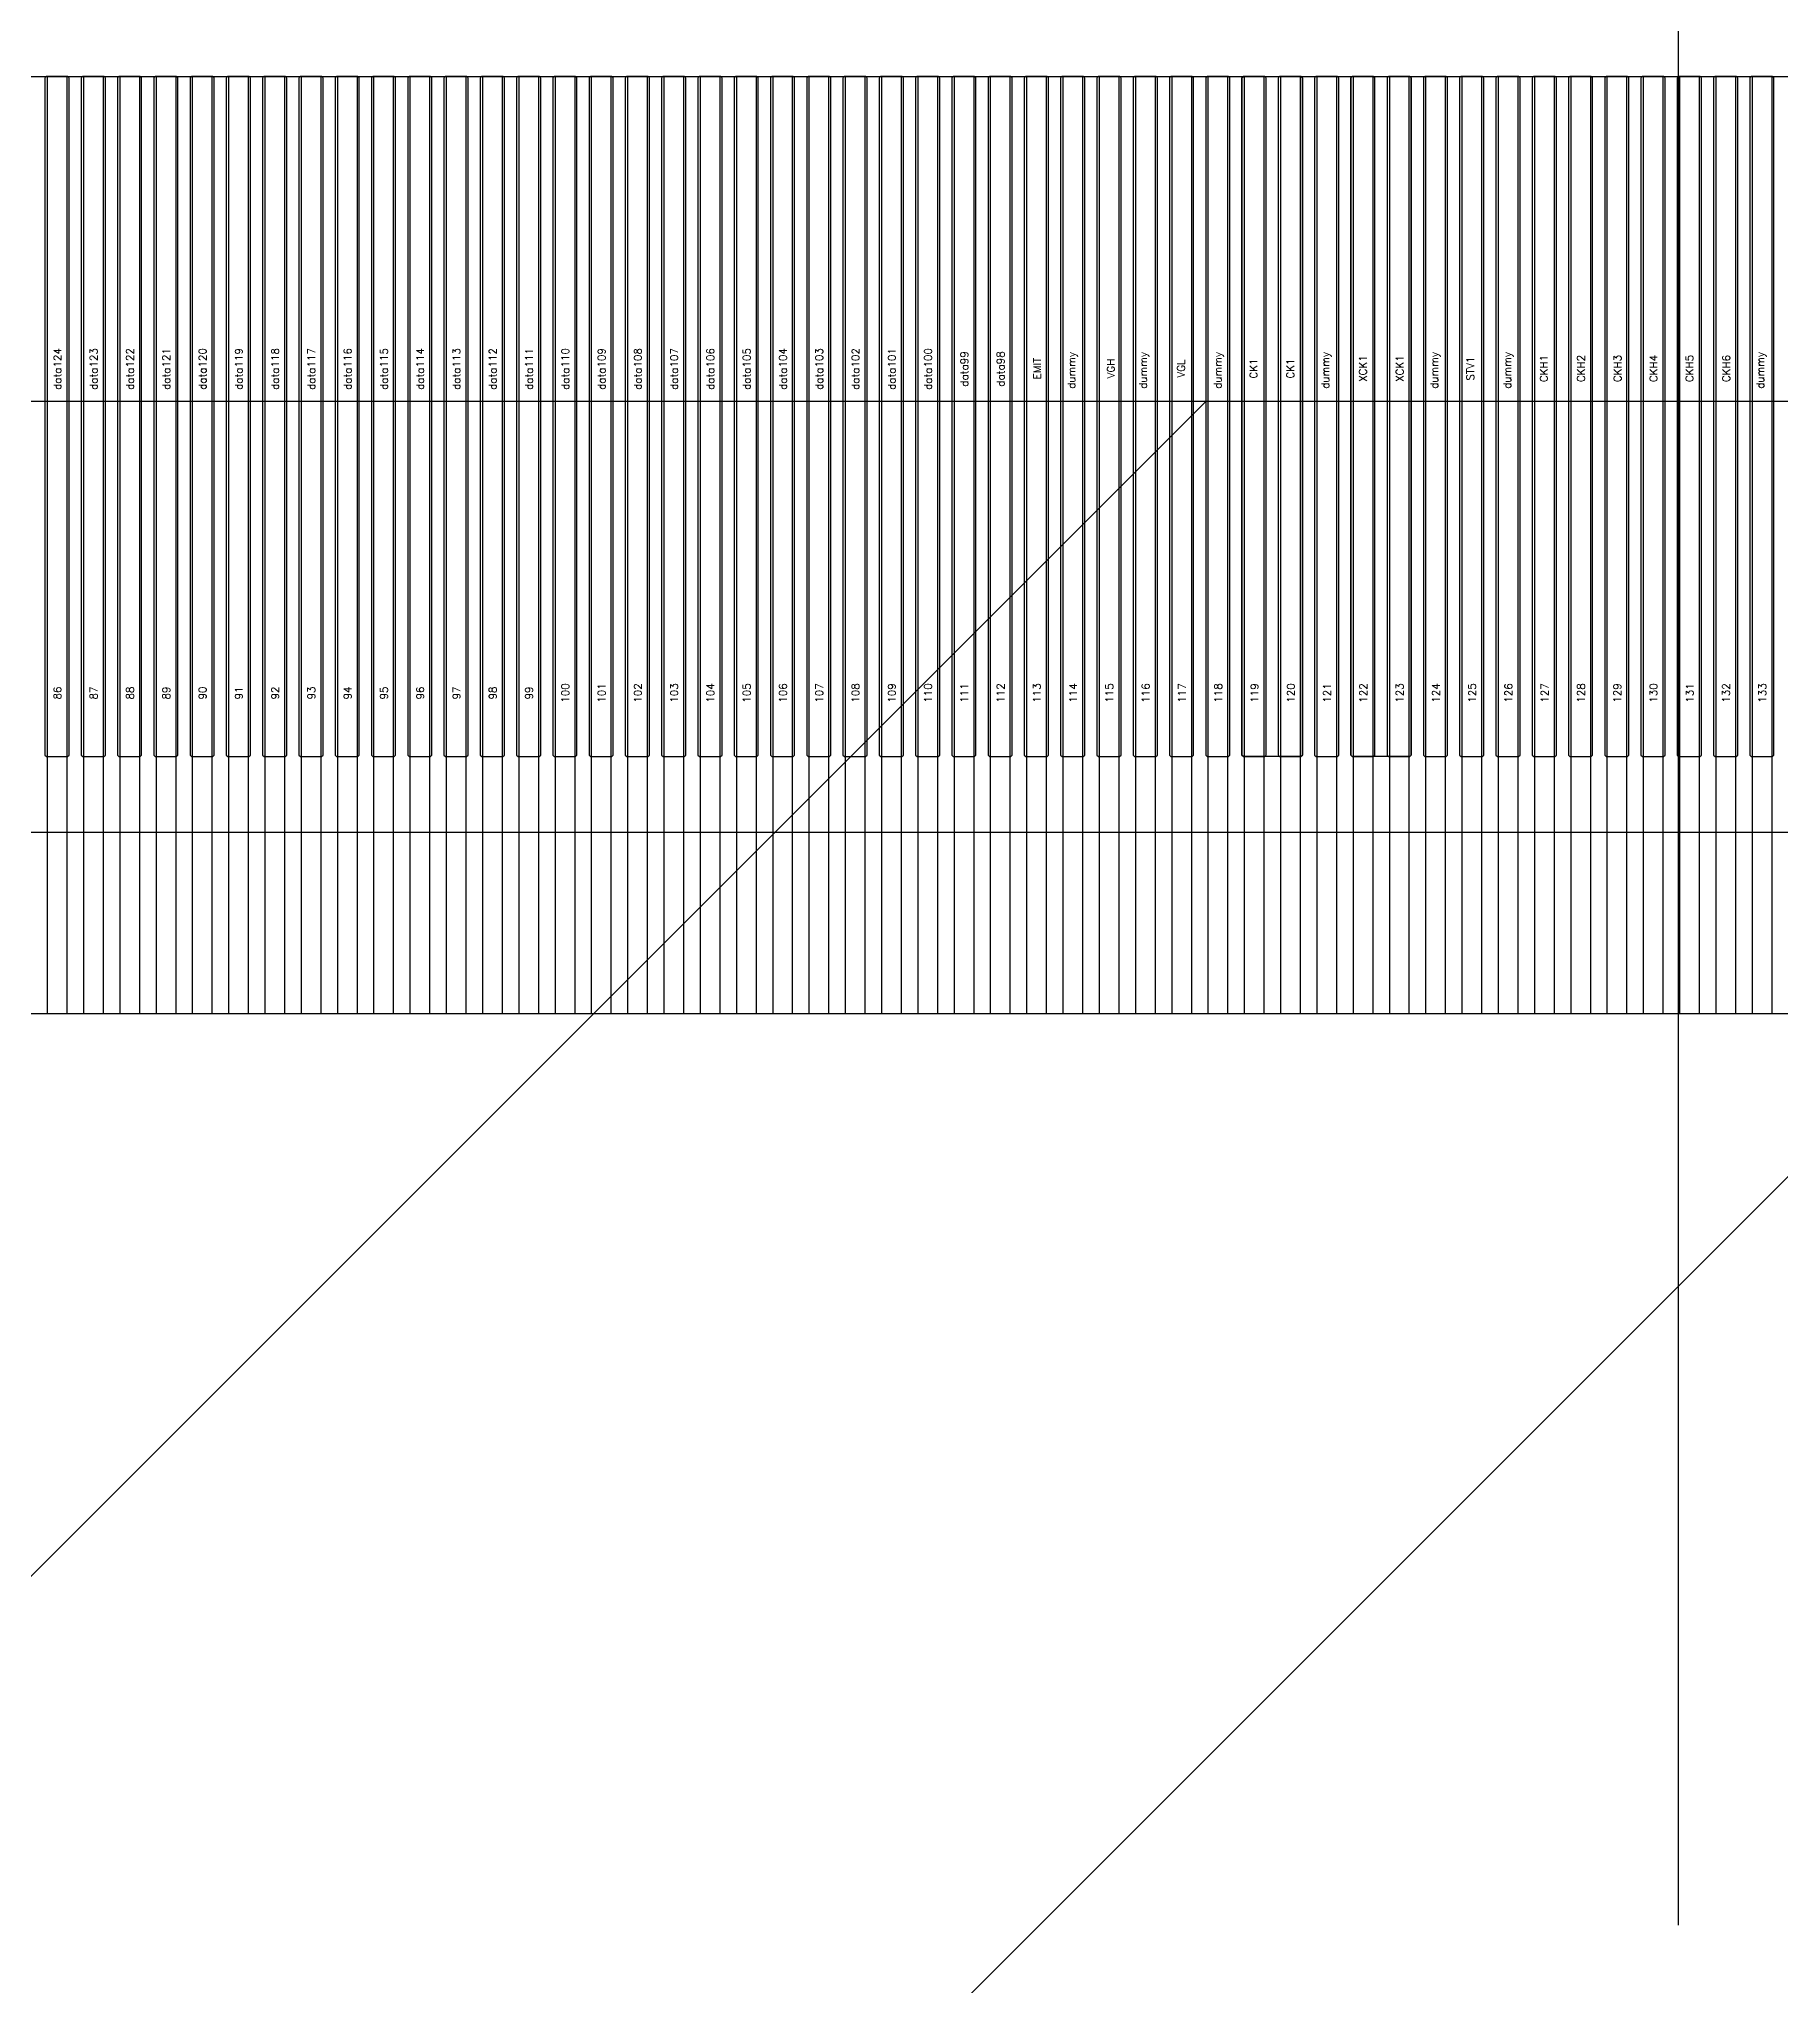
# Model space of a CAD drawing. Header units: millimetres. Extents: x 1387 to 2553, y -68 to 207.
# Drawn here: x 2321.808 to 2322.96, y 51.475 to 52.763 of the extents above; entities that cross this region are included whole.
import ezdxf
from ezdxf.enums import TextEntityAlignment as Align

# ---------------------------------------------------------------- set-up
doc = ezdxf.new("R2010")
doc.units = ezdxf.units.MM
doc.linetypes.add('ACAD_ISO02W100', pattern=[15, 12, -3])
for name, color, linetype in [('COF', 4, 'Continuous'), ('DIM（标注）', 3, 'Continuous'), ('Panel', 7, 'Continuous')]:
    doc.layers.add(name, color=color, linetype=linetype)
doc.styles.add('txt', font='txt.shx')
doc.styles.add('宋体', font='')
doc.styles.get('宋体').set_extended_font_data('SimSun')
doc.dimstyles.new('STANDARD$0', dxfattribs={"dimtxt": 2, "dimasz": 2, "dimexe": 0.4, "dimexo": 0.4, "dimgap": 0.4, "dimtad": 1, "dimzin": 0, "dimdsep": 46, "dimtxsty": '宋体', "dimcen": 0.4, "dimclrd": 256, "dimclre": 256, "dimclrt": 256, "dimadec": 0, "dimazin": 0, "dimtfac": 1, "dimtofl": 0, "dimtmove": 0, "dimatfit": 3, "dimfxl": 1, "dimtolj": 1, "dimtzin": 0, "dimarcsym": 0})

# ---------------------------------------------------------------- blocks, each defined once
blk = doc.blocks.new('COF')
at = {"layer": 'COF'}
for p, q in [((1641.7011, 311.7192, 0.4681), (1648.8301, 311.7192, 0.4681)), ((1641.7011, 311.7192, 0.4681), (1648.8301, 311.7192, 0.4681)), ((1644.1911, 311.7192, 0.4681), (1644.1911, 311.0992, 0.4681)), ((1644.2041, 311.7192, 0.4681), (1644.2041, 311.0992, 0.4681)), ((1644.2151, 311.7192, 0.4681), (1644.2151, 311.0992, 0.4681)), ((1644.2281, 311.7192, 0.4681), (1644.2281, 311.0992, 0.4681)), ((1644.2391, 311.7192, 0.4681), (1644.2391, 311.0992, 0.4681)), ((1644.2521, 311.7192, 0.4681), (1644.2521, 311.0992, 0.4681)), ((1644.2631, 311.7192, 0.4681), (1644.2631, 311.0992, 0.4681)), ((1644.2761, 311.7192, 0.4681), (1644.2761, 311.0992, 0.4681)), ((1644.2871, 311.7192, 0.4681), (1644.2871, 311.0992, 0.4681)), ((1644.3001, 311.7192, 0.4681), (1644.3001, 311.0992, 0.4681)), ((1644.3111, 311.7192, 0.4681), (1644.3111, 311.0992, 0.4681)), ((1644.3241, 311.7192, 0.4681), (1644.3241, 311.0992, 0.4681)), ((1644.3351, 311.7192, 0.4681), (1644.3351, 311.0992, 0.4681)), ((1644.3481, 311.7192, 0.4681), (1644.3481, 311.0992, 0.4681)), ((1644.3591, 311.7192, 0.4681), (1644.3591, 311.0992, 0.4681)), ((1644.3721, 311.7192, 0.4681), (1644.3721, 311.0992, 0.4681)), ((1644.3831, 311.7192, 0.4681), (1644.3831, 311.0992, 0.4681)), ((1644.3961, 311.7192, 0.4681), (1644.3961, 311.0992, 0.4681)), ((1644.4071, 311.7192, 0.4681), (1644.4071, 311.0992, 0.4681)), ((1644.4201, 311.7192, 0.4681), (1644.4201, 311.0992, 0.4681)), ((1644.4311, 311.7192, 0.4681), (1644.4311, 311.0992, 0.4681)), ((1644.4441, 311.7192, 0.4681), (1644.4441, 311.0992, 0.4681)), ((1644.4551, 311.7192, 0.4681), (1644.4551, 311.0992, 0.4681)), ((1644.4681, 311.7192, 0.4681), (1644.4681, 311.0992, 0.4681)), ((1644.4791, 311.7192, 0.4681), (1644.4791, 311.0992, 0.4681)), ((1644.4921, 311.7192, 0.4681), (1644.4921, 311.0992, 0.4681)), ((1644.5031, 311.7192, 0.4681), (1644.5031, 311.0992, 0.4681)), ((1644.5161, 311.7192, 0.4681), (1644.5161, 311.0992, 0.4681)), ((1644.5271, 311.7192, 0.4681), (1644.5271, 311.0992, 0.4681)), ((1644.5401, 311.7192, 0.4681), (1644.5401, 311.0992, 0.4681)), ((1644.5511, 311.7192, 0.4681), (1644.5511, 311.0992, 0.4681)), ((1644.5641, 311.7192, 0.4681), (1644.5641, 311.0992, 0.4681)), ((1644.5751, 311.7192, 0.4681), (1644.5751, 311.0992, 0.4681)), ((1644.5881, 311.7192, 0.4681), (1644.5881, 311.0992, 0.4681)), ((1644.5991, 311.7192, 0.4681), (1644.5991, 311.0992, 0.4681)), ((1644.6121, 311.7192, 0.4681), (1644.6121, 311.0992, 0.4681)), ((1644.6231, 311.7192, 0.4681), (1644.6231, 311.0992, 0.4681)), ((1644.6361, 311.7192, 0.4681), (1644.6361, 311.0992, 0.4681)), ((1644.6471, 311.7192, 0.4681), (1644.6471, 311.0992, 0.4681)), ((1644.6601, 311.7192, 0.4681), (1644.6601, 311.0992, 0.4681)), ((1644.6711, 311.7192, 0.4681), (1644.6711, 311.0992, 0.4681)), ((1644.6841, 311.7192, 0.4681), (1644.6841, 311.0992, 0.4681)), ((1644.6951, 311.7192, 0.4681), (1644.6951, 311.0992, 0.4681)), ((1644.7081, 311.7192, 0.4681), (1644.7081, 311.0992, 0.4681)), ((1644.7191, 311.7192, 0.4681), (1644.7191, 311.0992, 0.4681)), ((1644.7321, 311.7192, 0.4681), (1644.7321, 311.0992, 0.4681)), ((1644.7431, 311.7192, 0.4681), (1644.7431, 311.0992, 0.4681)), ((1644.7561, 311.7192, 0.4681), (1644.7561, 311.0992, 0.4681)), ((1644.7671, 311.7192, 0.4681), (1644.7671, 311.0992, 0.4681)), ((1644.7801, 311.7192, 0.4681), (1644.7801, 311.0992, 0.4681)), ((1644.7911, 311.7192, 0.4681), (1644.7911, 311.0992, 0.4681)), ((1644.8041, 311.7192, 0.4681), (1644.8041, 311.0992, 0.4681)), ((1644.8151, 311.7192, 0.4681), (1644.8151, 311.0992, 0.4681)), ((1644.8281, 311.7192, 0.4681), (1644.8281, 311.0992, 0.4681)), ((1644.8391, 311.7192, 0.4681), (1644.8391, 311.0992, 0.4681)), ((1644.8521, 311.7192, 0.4681), (1644.8521, 311.0992, 0.4681)), ((1644.8631, 311.7192, 0.4681), (1644.8631, 311.0992, 0.4681)), ((1644.8761, 311.7192, 0.4681), (1644.8761, 311.0992, 0.4681)), ((1644.8871, 311.7192, 0.4681), (1644.8871, 311.0992, 0.4681)), ((1644.9001, 311.7192, 0.4681), (1644.9001, 311.0992, 0.4681)), ((1644.9111, 311.7192, 0.4681), (1644.9111, 311.0992, 0.4681)), ((1644.9241, 311.7192, 0.4681), (1644.9241, 311.0992, 0.4681)), ((1644.9351, 311.7192, 0.4681), (1644.9351, 311.0992, 0.4681)), ((1644.9481, 311.7192, 0.4681), (1644.9481, 311.0992, 0.4681)), ((1644.9591, 311.7192, 0.4681), (1644.9591, 311.0992, 0.4681)), ((1644.9721, 311.7192, 0.4681), (1644.9721, 311.0992, 0.4681)), ((1644.9831, 311.7192, 0.4681), (1644.9831, 311.0992, 0.4681)), ((1644.9961, 311.7192, 0.4681), (1644.9961, 311.0992, 0.4681)), ((1645.0071, 311.7192, 0.4681), (1645.0071, 311.0992, 0.4681)), ((1645.0201, 311.7192, 0.4681), (1645.0201, 311.0992, 0.4681)), ((1645.0311, 311.7192, 0.4681), (1645.0311, 311.0992, 0.4681)), ((1645.0441, 311.7192, 0.4681), (1645.0441, 311.0992, 0.4681)), ((1645.0551, 311.7192, 0.4681), (1645.0551, 311.0992, 0.4681)), ((1645.0681, 311.7192, 0.4681), (1645.0681, 311.0992, 0.4681)), ((1645.0791, 311.7192, 0.4681), (1645.0791, 311.0992, 0.4681)), ((1645.0921, 311.7192, 0.4681), (1645.0921, 311.0992, 0.4681)), ((1645.1031, 311.7192, 0.4681), (1645.1031, 311.0992, 0.4681)), ((1645.1161, 311.7192, 0.4681), (1645.1161, 311.0992, 0.4681)), ((1645.1271, 311.7192, 0.4681), (1645.1271, 311.0992, 0.4681)), ((1645.1401, 311.7192, 0.4681), (1645.1401, 311.0992, 0.4681)), ((1645.1511, 311.7192, 0.4681), (1645.1511, 311.0992, 0.4681)), ((1645.1641, 311.7192, 0.4681), (1645.1641, 311.0992, 0.4681)), ((1645.1751, 311.7192, 0.4681), (1645.1751, 311.0992, 0.4681)), ((1645.1881, 311.7192, 0.4681), (1645.1881, 311.0992, 0.4681)), ((1645.1991, 311.7192, 0.4681), (1645.1991, 311.0992, 0.4681)), ((1645.2121, 311.7192, 0.4681), (1645.2121, 311.0992, 0.4681)), ((1645.2231, 311.7192, 0.4681), (1645.2231, 311.0992, 0.4681)), ((1645.2361, 311.7192, 0.4681), (1645.2361, 311.0992, 0.4681)), ((1645.2471, 311.7192, 0.4681), (1645.2471, 311.0992, 0.4681)), ((1645.2601, 311.7192, 0.4681), (1645.2601, 311.0992, 0.4681)), ((1645.2711, 311.7192, 0.4681), (1645.2711, 311.0992, 0.4681)), ((1645.2841, 311.7192, 0.4681), (1645.2841, 311.0992, 0.4681)), ((1645.2951, 311.7192, 0.4681), (1645.2951, 311.0992, 0.4681)), ((1645.3081, 311.7192, 0.4681), (1645.3081, 311.0992, 0.4681)), ((1645.3191, 311.7192, 0.4681), (1645.3191, 311.0992, 0.4681)), ((1645.3321, 311.7192, 0.4681), (1645.3321, 311.0992, 0.4681)), ((1641.9006, 311.0992, 0.4681), (1648.6306, 311.0992, 0.4681)), ((1644.1911, 311.0992, 0.4681), (1644.2041, 311.0992, 0.4681)), ((1644.1916, 311.0992, 0.4681), (1644.2036, 311.0992, 0.4681)), ((1644.2151, 311.0992, 0.4681), (1644.2281, 311.0992, 0.4681)), ((1644.2156, 311.0992, 0.4681), (1644.2276, 311.0992, 0.4681)), ((1644.2391, 311.0992, 0.4681), (1644.2521, 311.0992, 0.4681)), ((1644.2396, 311.0992, 0.4681), (1644.2516, 311.0992, 0.4681)), ((1644.2631, 311.0992, 0.4681), (1644.2761, 311.0992, 0.4681)), ((1644.2636, 311.0992, 0.4681), (1644.2756, 311.0992, 0.4681)), ((1644.2871, 311.0992, 0.4681), (1644.3001, 311.0992, 0.4681)), ((1644.2876, 311.0992, 0.4681), (1644.2996, 311.0992, 0.4681)), ((1644.3111, 311.0992, 0.4681), (1644.3241, 311.0992, 0.4681)), ((1644.3116, 311.0992, 0.4681), (1644.3236, 311.0992, 0.4681)), ((1644.3351, 311.0992, 0.4681), (1644.3481, 311.0992, 0.4681)), ((1644.3356, 311.0992, 0.4681), (1644.3476, 311.0992, 0.4681)), ((1644.3591, 311.0992, 0.4681), (1644.3721, 311.0992, 0.4681)), ((1644.3596, 311.0992, 0.4681), (1644.3716, 311.0992, 0.4681)), ((1644.3831, 311.0992, 0.4681), (1644.3961, 311.0992, 0.4681)), ((1644.3836, 311.0992, 0.4681), (1644.3956, 311.0992, 0.4681)), ((1644.4071, 311.0992, 0.4681), (1644.4201, 311.0992, 0.4681)), ((1644.4076, 311.0992, 0.4681), (1644.4196, 311.0992, 0.4681)), ((1644.4311, 311.0992, 0.4681), (1644.4441, 311.0992, 0.4681)), ((1644.4316, 311.0992, 0.4681), (1644.4436, 311.0992, 0.4681)), ((1644.4551, 311.0992, 0.4681), (1644.4681, 311.0992, 0.4681)), ((1644.4556, 311.0992, 0.4681), (1644.4676, 311.0992, 0.4681)), ((1644.4791, 311.0992, 0.4681), (1644.4921, 311.0992, 0.4681)), ((1644.4796, 311.0992, 0.4681), (1644.4916, 311.0992, 0.4681)), ((1644.5031, 311.0992, 0.4681), (1644.5161, 311.0992, 0.4681)), ((1644.5036, 311.0992, 0.4681), (1644.5156, 311.0992, 0.4681)), ((1644.5271, 311.0992, 0.4681), (1644.5401, 311.0992, 0.4681)), ((1644.5276, 311.0992, 0.4681), (1644.5396, 311.0992, 0.4681)), ((1644.5511, 311.0992, 0.4681), (1644.5641, 311.0992, 0.4681)), ((1644.5516, 311.0992, 0.4681), (1644.5636, 311.0992, 0.4681)), ((1644.5751, 311.0992, 0.4681), (1644.5881, 311.0992, 0.4681)), ((1644.5756, 311.0992, 0.4681), (1644.5876, 311.0992, 0.4681)), ((1644.5991, 311.0992, 0.4681), (1644.6121, 311.0992, 0.4681)), ((1644.5996, 311.0992, 0.4681), (1644.6116, 311.0992, 0.4681)), ((1644.6231, 311.0992, 0.4681), (1644.6361, 311.0992, 0.4681)), ((1644.6236, 311.0992, 0.4681), (1644.6356, 311.0992, 0.4681)), ((1644.6471, 311.0992, 0.4681), (1644.6601, 311.0992, 0.4681)), ((1644.6476, 311.0992, 0.4681), (1644.6596, 311.0992, 0.4681)), ((1644.6711, 311.0992, 0.4681), (1644.6841, 311.0992, 0.4681)), ((1644.6716, 311.0992, 0.4681), (1644.6836, 311.0992, 0.4681)), ((1644.6951, 311.0992, 0.4681), (1644.7081, 311.0992, 0.4681)), ((1644.6956, 311.0992, 0.4681), (1644.7076, 311.0992, 0.4681)), ((1644.7191, 311.0992, 0.4681), (1644.7321, 311.0992, 0.4681)), ((1644.7196, 311.0992, 0.4681), (1644.7316, 311.0992, 0.4681)), ((1644.7431, 311.0992, 0.4681), (1644.7561, 311.0992, 0.4681)), ((1644.7436, 311.0992, 0.4681), (1644.7556, 311.0992, 0.4681)), ((1644.7671, 311.0992, 0.4681), (1644.7801, 311.0992, 0.4681)), ((1644.7676, 311.0992, 0.4681), (1644.7796, 311.0992, 0.4681)), ((1644.7911, 311.0992, 0.4681), (1644.8041, 311.0992, 0.4681)), ((1644.7916, 311.0992, 0.4681), (1644.8036, 311.0992, 0.4681)), ((1644.8151, 311.0992, 0.4681), (1644.8281, 311.0992, 0.4681)), ((1644.8156, 311.0992, 0.4681), (1644.8276, 311.0992, 0.4681)), ((1644.8391, 311.0992, 0.4681), (1644.8521, 311.0992, 0.4681)), ((1644.8396, 311.0992, 0.4681), (1644.8516, 311.0992, 0.4681)), ((1644.8631, 311.0992, 0.4681), (1644.8761, 311.0992, 0.4681)), ((1644.8636, 311.0992, 0.4681), (1644.8756, 311.0992, 0.4681)), ((1644.8871, 311.0992, 0.4681), (1644.9001, 311.0992, 0.4681)), ((1644.8876, 311.0992, 0.4681), (1644.8996, 311.0992, 0.4681)), ((1644.9111, 311.0992, 0.4681), (1644.9241, 311.0992, 0.4681)), ((1644.9116, 311.0992, 0.4681), (1644.9236, 311.0992, 0.4681)), ((1644.9351, 311.0992, 0.4681), (1644.9481, 311.0992, 0.4681)), ((1644.9356, 311.0992, 0.4681), (1644.9476, 311.0992, 0.4681)), ((1644.9591, 311.0992, 0.4681), (1644.9721, 311.0992, 0.4681)), ((1644.9596, 311.0992, 0.4681), (1644.9716, 311.0992, 0.4681)), ((1644.9831, 311.0992, 0.4681), (1644.9961, 311.0992, 0.4681)), ((1644.9836, 311.0992, 0.4681), (1644.9956, 311.0992, 0.4681)), ((1645.0071, 311.0992, 0.4681), (1645.0201, 311.0992, 0.4681)), ((1645.0076, 311.0992, 0.4681), (1645.0196, 311.0992, 0.4681)), ((1645.0311, 311.0992, 0.4681), (1645.0441, 311.0992, 0.4681)), ((1645.0316, 311.0992, 0.4681), (1645.0436, 311.0992, 0.4681)), ((1645.0551, 311.0992, 0.4681), (1645.0681, 311.0992, 0.4681)), ((1645.0556, 311.0992, 0.4681), (1645.0676, 311.0992, 0.4681)), ((1645.0791, 311.0992, 0.4681), (1645.0921, 311.0992, 0.4681)), ((1645.0796, 311.0992, 0.4681), (1645.0916, 311.0992, 0.4681)), ((1645.1031, 311.0992, 0.4681), (1645.1161, 311.0992, 0.4681)), ((1645.1036, 311.0992, 0.4681), (1645.1156, 311.0992, 0.4681)), ((1645.1271, 311.0992, 0.4681), (1645.1401, 311.0992, 0.4681)), ((1645.1276, 311.0992, 0.4681), (1645.1396, 311.0992, 0.4681)), ((1645.1511, 311.0992, 0.4681), (1645.1641, 311.0992, 0.4681)), ((1645.1516, 311.0992, 0.4681), (1645.1636, 311.0992, 0.4681)), ((1645.1751, 311.0992, 0.4681), (1645.1881, 311.0992, 0.4681)), ((1645.1756, 311.0992, 0.4681), (1645.1876, 311.0992, 0.4681)), ((1645.1991, 311.0992, 0.4681), (1645.2121, 311.0992, 0.4681)), ((1645.1996, 311.0992, 0.4681), (1645.2116, 311.0992, 0.4681)), ((1645.2231, 311.0992, 0.4681), (1645.2361, 311.0992, 0.4681)), ((1645.2236, 311.0992, 0.4681), (1645.2356, 311.0992, 0.4681)), ((1645.2471, 311.0992, 0.4681), (1645.2601, 311.0992, 0.4681)), ((1645.2476, 311.0992, 0.4681), (1645.2596, 311.0992, 0.4681)), ((1645.2711, 311.0992, 0.4681), (1645.2841, 311.0992, 0.4681)), ((1645.2716, 311.0992, 0.4681), (1645.2836, 311.0992, 0.4681)), ((1645.2951, 311.0992, 0.4681), (1645.3081, 311.0992, 0.4681)), ((1645.2956, 311.0992, 0.4681), (1645.3076, 311.0992, 0.4681)), ((1645.3191, 311.0992, 0.4681), (1645.3321, 311.0992, 0.4681)), ((1645.3196, 311.0992, 0.4681), (1645.3316, 311.0992, 0.4681))]:
    blk.add_line(p, q, dxfattribs=at)
blk = doc.blocks.new('*D89')
at = {"layer": 'Defpoints', "color": 0, "linetype": 'Continuous'}
for p in [(2319.293, 52.2378, 0.2184), (2305.2803, -9.3035), (2325.3234, -9.3035, 0.2184)]:
    blk.add_point(p, dxfattribs=at)
at = {"layer": 'DIM（标注）', "color": 3, "linetype": 'Continuous', "lineweight": -2}
for p, q in [((2318.693, 52.2378), (2304.6803, 52.2378)), ((2305.2803, 51.6378), (2305.2803, 40.3532)), ((2305.2803, -8.7035), (2305.2803, 29.6616)), ((2324.7234, -9.3035), (2304.6803, -9.3035))]:
    blk.add_line(p, q, dxfattribs=at)
at = {"layer": 'DIM（标注）', "color": 3, "linetype": 'Continuous'}
for points in [[(2305.1803, 51.6378), (2305.3803, 51.6378), (2305.2803, 52.2378)], [(2305.1803, -8.7035), (2305.3803, -8.7035), (2305.2803, -9.3035)]]:
    blk.add_solid(points, dxfattribs=at)
at = {"layer": 'DIM（标注）', "color": 3, "linetype": 'Continuous', "insert": (2305.2803, 35.0074), "char_height": 1.5, "attachment_point": 5, "rotation": 90, "style": '宋体'}
blk.add_mtext('61.54±0.5', dxfattribs=at)
blk = doc.blocks.new('DAFADF')
h = blk.add_hatch()
h.set_pattern_fill('ANSI31', scale=0.2, style=0)
h.set_pattern_definition([(45, (861.3915, -112.815), (-0.4490128, 0.4490128), [])])
h.paths.add_polyline_path([(1762.6906, 35.3146, -0.315299), (1763.0196, 35.7845), (1764.3687, 36.2755), (1756.3326, 36.2755), (1757.6807, 35.7848, -0.315827), (1758.0106, 35.3146), (1758.0106, 33.2755), (1762.6906, 33.2755)])
at = {"color": 30, "linetype": 'Continuous'}
blk.add_line((1764.3686, 36.2755, 2.6737), (1756.3326, 36.2755, 2.6737), dxfattribs=at)
blk = doc.blocks.new('*D95')
at = {"layer": 'Defpoints', "color": 0, "linetype": 'Continuous'}
for p in [(2322.893, 88.2728, 2.6737), (2294.826, 50.6228), (2322.893, 50.6228, 2.6737)]:
    blk.add_point(p, dxfattribs=at)
at = {"layer": 'DIM（标注）', "linetype": 'Continuous', "lineweight": -2}
for p, q in [((2322.293, 88.2728), (2294.226, 88.2728)), ((2294.826, 87.6728), (2294.826, 72.0995)), ((2294.826, 51.2228), (2294.826, 66.7961)), ((2322.293, 50.6228), (2294.226, 50.6228))]:
    blk.add_line(p, q, dxfattribs=at)
at = {"layer": 'DIM（标注）', "linetype": 'Continuous'}
for points in [[(2294.726, 87.6728), (2294.926, 87.6728), (2294.826, 88.2728)], [(2294.726, 51.2228), (2294.926, 51.2228), (2294.826, 50.6228)]]:
    blk.add_solid(points, dxfattribs=at)
at = {"layer": 'DIM（标注）', "linetype": 'Continuous', "insert": (2294.826, 69.4478), "char_height": 1.5, "attachment_point": 5, "rotation": 90, "style": '宋体'}
blk.add_mtext('37.65', dxfattribs=at)
blk = doc.blocks.new('DASFASFASF')
at = {"color": 7}
blk.add_circle((2230.6373, 15.2151), 18.825, dxfattribs=at)
blk = doc.blocks.new('ASDFASF')
at = {"color": 7}
blk.add_circle((605.3504, 2850.0892), 18.8, dxfattribs=at)

msp = doc.modelspace()

# ---------------------------------------------------------------- linework, layer by layer
at = {"color": 1, "linetype": 'ACAD_ISO02W100', "elevation": 2.6737}
msp.add_lwpolyline([(2322.893, 51.5146), (2322.893, 86.9986)], dxfattribs=at)
at = {"layer": 'Panel', "elevation": 2.6737}
for points in [[(2321.8131, 52.7378), (2321.8121, 52.7368)], [(2321.8121, 52.7368), (2321.8121, 52.2888)], [(2321.8271, 52.7378), (2321.8131, 52.7378)], [(2321.8281, 52.7368), (2321.8271, 52.7378)], [(2321.8281, 52.2888), (2321.8281, 52.7368)], [(2321.8371, 52.7378), (2321.8361, 52.7368)], [(2321.8361, 52.7368), (2321.8361, 52.2888)], [(2321.8511, 52.7378), (2321.8371, 52.7378)], [(2321.8521, 52.7368), (2321.8511, 52.7378)], [(2321.8521, 52.2888), (2321.8521, 52.7368)], [(2321.8611, 52.7378), (2321.8601, 52.7368)], [(2321.8601, 52.7368), (2321.8601, 52.2888)], [(2321.8751, 52.7378), (2321.8611, 52.7378)], [(2321.8761, 52.7368), (2321.8751, 52.7378)], [(2321.8761, 52.2888), (2321.8761, 52.7368)], [(2321.8851, 52.7378), (2321.8841, 52.7368)], [(2321.8841, 52.7368), (2321.8841, 52.2888)], [(2321.8991, 52.7378), (2321.8851, 52.7378)], [(2321.9001, 52.7368), (2321.8991, 52.7378)], [(2321.9001, 52.2888), (2321.9001, 52.7368)], [(2321.9091, 52.7378), (2321.9081, 52.7368)], [(2321.9081, 52.7368), (2321.9081, 52.2888)], [(2321.9231, 52.7378), (2321.9091, 52.7378)], [(2321.9241, 52.7368), (2321.9231, 52.7378)], [(2321.9241, 52.2888), (2321.9241, 52.7368)], [(2321.9331, 52.7378), (2321.9321, 52.7368)], [(2321.9321, 52.7368), (2321.9321, 52.2888)], [(2321.9471, 52.7378), (2321.9331, 52.7378)], [(2321.9481, 52.7368), (2321.9471, 52.7378)], [(2321.9481, 52.2888), (2321.9481, 52.7368)], [(2321.9571, 52.7378), (2321.9561, 52.7368)], [(2321.9561, 52.7368), (2321.9561, 52.2888)], [(2321.9711, 52.7378), (2321.9571, 52.7378)], [(2321.9721, 52.7368), (2321.9711, 52.7378)], [(2321.9721, 52.2888), (2321.9721, 52.7368)], [(2321.9811, 52.7378), (2321.9801, 52.7368)], [(2321.9801, 52.7368), (2321.9801, 52.2888)], [(2321.9951, 52.7378), (2321.9811, 52.7378)], [(2321.9961, 52.7368), (2321.9951, 52.7378)], [(2321.9961, 52.2888), (2321.9961, 52.7368)], [(2322.0051, 52.7378), (2322.0041, 52.7368)], [(2322.0041, 52.7368), (2322.0041, 52.2888)], [(2322.0191, 52.7378), (2322.0051, 52.7378)], [(2322.0201, 52.7368), (2322.0191, 52.7378)], [(2322.0201, 52.2888), (2322.0201, 52.7368)], [(2322.0291, 52.7378), (2322.0281, 52.7368)], [(2322.0281, 52.7368), (2322.0281, 52.2888)], [(2322.0431, 52.7378), (2322.0291, 52.7378)], [(2322.0441, 52.7368), (2322.0431, 52.7378)], [(2322.0441, 52.2888), (2322.0441, 52.7368)], [(2322.0531, 52.7378), (2322.0521, 52.7368)], [(2322.0521, 52.7368), (2322.0521, 52.2888)], [(2322.0671, 52.7378), (2322.0531, 52.7378)], [(2322.0681, 52.7368), (2322.0671, 52.7378)], [(2322.0681, 52.2888), (2322.0681, 52.7368)], [(2322.0771, 52.7378), (2322.0761, 52.7368)], [(2322.0761, 52.7368), (2322.0761, 52.2888)], [(2322.0911, 52.7378), (2322.0771, 52.7378)], [(2322.0921, 52.7368), (2322.0911, 52.7378)], [(2322.0921, 52.2888), (2322.0921, 52.7368)], [(2322.1011, 52.7378), (2322.1001, 52.7368)], [(2322.1001, 52.7368), (2322.1001, 52.2888)], [(2322.1151, 52.7378), (2322.1011, 52.7378)], [(2322.1161, 52.7368), (2322.1151, 52.7378)], [(2322.1161, 52.2888), (2322.1161, 52.7368)], [(2322.1251, 52.7378), (2322.1241, 52.7368)], [(2322.1241, 52.7368), (2322.1241, 52.2888)], [(2322.1391, 52.7378), (2322.1251, 52.7378)], [(2322.1401, 52.7368), (2322.1391, 52.7378)], [(2322.1401, 52.2888), (2322.1401, 52.7368)], [(2322.1491, 52.7378), (2322.1481, 52.7368)], [(2322.1481, 52.7368), (2322.1481, 52.2888)], [(2322.1631, 52.7378), (2322.1491, 52.7378)], [(2322.1641, 52.7368), (2322.1631, 52.7378)], [(2322.1641, 52.2888), (2322.1641, 52.7368)], [(2322.1731, 52.7378), (2322.1721, 52.7368)], [(2322.1721, 52.7368), (2322.1721, 52.2888)], [(2322.1871, 52.7378), (2322.1731, 52.7378)], [(2322.1881, 52.7368), (2322.1871, 52.7378)], [(2322.1881, 52.2888), (2322.1881, 52.7368)], [(2322.1971, 52.7378), (2322.1961, 52.7368)], [(2322.1961, 52.7368), (2322.1961, 52.2888)], [(2322.2111, 52.7378), (2322.1971, 52.7378)], [(2322.2121, 52.7368), (2322.2111, 52.7378)], [(2322.2121, 52.2888), (2322.2121, 52.7368)], [(2322.2211, 52.7378), (2322.2201, 52.7368)], [(2322.2201, 52.7368), (2322.2201, 52.2888)], [(2322.2351, 52.7378), (2322.2211, 52.7378)], [(2322.2361, 52.7368), (2322.2351, 52.7378)], [(2322.2361, 52.2888), (2322.2361, 52.7368)], [(2322.2451, 52.7378), (2322.2441, 52.7368)], [(2322.2441, 52.7368), (2322.2441, 52.2888)], [(2322.2591, 52.7378), (2322.2451, 52.7378)], [(2322.2601, 52.7368), (2322.2591, 52.7378)], [(2322.2601, 52.2888), (2322.2601, 52.7368)], [(2322.2691, 52.7378), (2322.2681, 52.7368)], [(2322.2681, 52.7368), (2322.2681, 52.2888)], [(2322.2831, 52.7378), (2322.2691, 52.7378)], [(2322.2841, 52.7368), (2322.2831, 52.7378)], [(2322.2841, 52.2888), (2322.2841, 52.7368)], [(2322.2931, 52.7378), (2322.2921, 52.7368)], [(2322.2921, 52.7368), (2322.2921, 52.2888)], [(2322.3071, 52.7378), (2322.2931, 52.7378)], [(2322.3081, 52.7368), (2322.3071, 52.7378)], [(2322.3081, 52.2888), (2322.3081, 52.7368)], [(2322.3171, 52.7378), (2322.3161, 52.7368)], [(2322.3161, 52.7368), (2322.3161, 52.2888)], [(2322.3311, 52.7378), (2322.3171, 52.7378)], [(2322.3321, 52.7368), (2322.3311, 52.7378)], [(2322.3321, 52.2888), (2322.3321, 52.7368)], [(2322.3411, 52.7378), (2322.3401, 52.7368)], [(2322.3401, 52.7368), (2322.3401, 52.2888)], [(2322.3551, 52.7378), (2322.3411, 52.7378)], [(2322.3561, 52.7368), (2322.3551, 52.7378)], [(2322.3561, 52.2888), (2322.3561, 52.7368)], [(2322.3651, 52.7378), (2322.3641, 52.7368)], [(2322.3641, 52.7368), (2322.3641, 52.2888)], [(2322.3791, 52.7378), (2322.3651, 52.7378)], [(2322.3801, 52.7368), (2322.3791, 52.7378)], [(2322.3801, 52.2888), (2322.3801, 52.7368)], [(2322.3891, 52.7378), (2322.3881, 52.7368)], [(2322.3881, 52.7368), (2322.3881, 52.2888)], [(2322.4031, 52.7378), (2322.3891, 52.7378)], [(2322.4041, 52.7368), (2322.4031, 52.7378)], [(2322.4041, 52.2888), (2322.4041, 52.7368)], [(2322.4131, 52.7378), (2322.4121, 52.7368)], [(2322.4121, 52.7368), (2322.4121, 52.2888)], [(2322.4271, 52.7378), (2322.4131, 52.7378)], [(2322.4281, 52.7368), (2322.4271, 52.7378)], [(2322.4281, 52.2888), (2322.4281, 52.7368)], [(2322.4371, 52.7378), (2322.4361, 52.7368)], [(2322.4361, 52.7368), (2322.4361, 52.2888)], [(2322.4511, 52.7378), (2322.4371, 52.7378)], [(2322.4521, 52.7368), (2322.4511, 52.7378)], [(2322.4521, 52.2888), (2322.4521, 52.7368)], [(2322.4611, 52.7378), (2322.4601, 52.7368)], [(2322.4601, 52.7368), (2322.4601, 52.2888)], [(2322.4751, 52.7378), (2322.4611, 52.7378)], [(2322.4761, 52.7368), (2322.4751, 52.7378)], [(2322.4761, 52.2888), (2322.4761, 52.7368)], [(2322.4851, 52.7378), (2322.4841, 52.7368)], [(2322.4841, 52.7368), (2322.4841, 52.2888)], [(2322.4991, 52.7378), (2322.4851, 52.7378)], [(2322.5001, 52.7368), (2322.4991, 52.7378)], [(2322.5001, 52.2888), (2322.5001, 52.7368)], [(2322.5091, 52.7378), (2322.5081, 52.7368)], [(2322.5081, 52.7368), (2322.5081, 52.2888)], [(2322.5231, 52.7378), (2322.5091, 52.7378)], [(2322.5241, 52.7368), (2322.5231, 52.7378)], [(2322.5241, 52.2888), (2322.5241, 52.7368)], [(2322.5331, 52.7378), (2322.5321, 52.7368)], [(2322.5321, 52.7368), (2322.5321, 52.2888)], [(2322.5471, 52.7378), (2322.5331, 52.7378)], [(2322.5481, 52.7368), (2322.5471, 52.7378)], [(2322.5481, 52.2888), (2322.5481, 52.7368)], [(2322.5571, 52.7378), (2322.5561, 52.7368)], [(2322.5561, 52.7368), (2322.5561, 52.2888)], [(2322.5711, 52.7378), (2322.5571, 52.7378)], [(2322.5721, 52.7368), (2322.5711, 52.7378)], [(2322.5721, 52.2888), (2322.5721, 52.7368)], [(2322.5811, 52.7378), (2322.5801, 52.7368)], [(2322.5801, 52.7368), (2322.5801, 52.2888)], [(2322.5951, 52.7378), (2322.5811, 52.7378)], [(2322.5961, 52.7368), (2322.5951, 52.7378)], [(2322.5961, 52.2888), (2322.5961, 52.7368)], [(2322.6041, 52.7368), (2322.6051, 52.7378)], [(2322.6051, 52.7378), (2322.6041, 52.7368)], [(2322.6041, 52.7368), (2322.6041, 52.7368)], [(2322.6041, 52.2888), (2322.6041, 52.7368)], [(2322.6041, 52.7368), (2322.6041, 52.2888)], [(2322.6051, 52.7378), (2322.6431, 52.7378)], [(2322.6191, 52.7378), (2322.6051, 52.7378)], [(2322.6201, 52.7368), (2322.6191, 52.7378)], [(2322.6201, 52.2888), (2322.6201, 52.7368)], [(2322.6291, 52.7378), (2322.6281, 52.7368)], [(2322.6281, 52.7368), (2322.6281, 52.2888)], [(2322.6431, 52.7378), (2322.6291, 52.7378)], [(2322.6431, 52.7378), (2322.6441, 52.7368)], [(2322.6441, 52.7368), (2322.6431, 52.7378)], [(2322.6441, 52.7368), (2322.6441, 52.2888)], [(2322.6441, 52.2888), (2322.6441, 52.7368)], [(2322.6531, 52.7378), (2322.6521, 52.7368)], [(2322.6521, 52.7368), (2322.6521, 52.2888)], [(2322.6671, 52.7378), (2322.6531, 52.7378)], [(2322.6681, 52.7368), (2322.6671, 52.7378)], [(2322.6681, 52.2888), (2322.6681, 52.7368)], [(2322.6761, 52.7368), (2322.6771, 52.7378)], [(2322.6771, 52.7378), (2322.6761, 52.7368)], [(2322.6761, 52.7368), (2322.6761, 52.7368)], [(2322.6761, 52.2888), (2322.6761, 52.7368)], [(2322.6761, 52.7368), (2322.6761, 52.2888)], [(2322.6771, 52.7378), (2322.7151, 52.7378)], [(2322.6911, 52.7378), (2322.6771, 52.7378)], [(2322.6921, 52.7368), (2322.6911, 52.7378)], [(2322.6921, 52.2888), (2322.6921, 52.7368)], [(2322.7011, 52.7378), (2322.7001, 52.7368)], [(2322.7001, 52.7368), (2322.7001, 52.2888)], [(2322.7151, 52.7378), (2322.7011, 52.7378)], [(2322.7151, 52.7378), (2322.7161, 52.7368)], [(2322.7161, 52.7368), (2322.7151, 52.7378)], [(2322.7161, 52.7368), (2322.7161, 52.2888)], [(2322.7161, 52.2888), (2322.7161, 52.7368)], [(2322.7251, 52.7378), (2322.7241, 52.7368)], [(2322.7241, 52.7368), (2322.7241, 52.2888)], [(2322.7391, 52.7378), (2322.7251, 52.7378)], [(2322.7401, 52.7368), (2322.7391, 52.7378)], [(2322.7401, 52.2888), (2322.7401, 52.7368)], [(2322.7491, 52.7378), (2322.7481, 52.7368)], [(2322.7481, 52.7368), (2322.7481, 52.2888)], [(2322.7631, 52.7378), (2322.7491, 52.7378)], [(2322.7641, 52.7368), (2322.7631, 52.7378)], [(2322.7641, 52.2888), (2322.7641, 52.7368)], [(2322.7731, 52.7378), (2322.7721, 52.7368)], [(2322.7721, 52.7368), (2322.7721, 52.2888)], [(2322.7871, 52.7378), (2322.7731, 52.7378)], [(2322.7881, 52.7368), (2322.7871, 52.7378)], [(2322.7881, 52.2888), (2322.7881, 52.7368)], [(2322.7971, 52.7378), (2322.7961, 52.7368)], [(2322.7961, 52.7368), (2322.7961, 52.2888)], [(2322.8111, 52.7378), (2322.7971, 52.7378)], [(2322.8121, 52.7368), (2322.8111, 52.7378)], [(2322.8121, 52.2888), (2322.8121, 52.7368)], [(2322.8211, 52.7378), (2322.8201, 52.7368)], [(2322.8201, 52.7368), (2322.8201, 52.2888)], [(2322.8351, 52.7378), (2322.8211, 52.7378)], [(2322.8361, 52.7368), (2322.8351, 52.7378)], [(2322.8361, 52.2888), (2322.8361, 52.7368)], [(2322.8451, 52.7378), (2322.8441, 52.7368)], [(2322.8441, 52.7368), (2322.8441, 52.2888)], [(2322.8591, 52.7378), (2322.8451, 52.7378)], [(2322.8601, 52.7368), (2322.8591, 52.7378)], [(2322.8601, 52.2888), (2322.8601, 52.7368)], [(2322.8691, 52.7378), (2322.8681, 52.7368)], [(2322.8681, 52.7368), (2322.8681, 52.2888)], [(2322.8831, 52.7378), (2322.8691, 52.7378)], [(2322.8841, 52.7368), (2322.8831, 52.7378)], [(2322.8841, 52.2888), (2322.8841, 52.7368)], [(2322.8931, 52.7378), (2322.8921, 52.7368)], [(2322.8921, 52.7368), (2322.8921, 52.2888)], [(2322.9071, 52.7378), (2322.8931, 52.7378)], [(2322.9081, 52.7368), (2322.9071, 52.7378)], [(2322.9081, 52.2888), (2322.9081, 52.7368)], [(2322.9171, 52.7378), (2322.9161, 52.7368)], [(2322.9161, 52.7368), (2322.9161, 52.2888)], [(2322.9311, 52.7378), (2322.9171, 52.7378)], [(2322.9321, 52.7368), (2322.9311, 52.7378)], [(2322.9321, 52.2888), (2322.9321, 52.7368)], [(2322.9411, 52.7378), (2322.9401, 52.7368)], [(2322.9401, 52.7368), (2322.9401, 52.2888)], [(2322.9551, 52.7378), (2322.9411, 52.7378)], [(2322.9561, 52.7368), (2322.9551, 52.7378)], [(2322.9561, 52.2888), (2322.9561, 52.7368)], [(2321.8121, 52.2888), (2321.8121, 52.2888)], [(2321.8121, 52.2888), (2321.8131, 52.2878)], [(2321.8131, 52.2878), (2321.8271, 52.2878)], [(2321.8271, 52.2878), (2321.8281, 52.2888)], [(2321.8361, 52.2888), (2321.8361, 52.2888)], [(2321.8361, 52.2888), (2321.8371, 52.2878)], [(2321.8371, 52.2878), (2321.8511, 52.2878)], [(2321.8511, 52.2878), (2321.8521, 52.2888)], [(2321.8601, 52.2888), (2321.8601, 52.2888)], [(2321.8601, 52.2888), (2321.8611, 52.2878)], [(2321.8611, 52.2878), (2321.8751, 52.2878)], [(2321.8751, 52.2878), (2321.8761, 52.2888)], [(2321.8841, 52.2888), (2321.8841, 52.2888)], [(2321.8841, 52.2888), (2321.8851, 52.2878)], [(2321.8851, 52.2878), (2321.8991, 52.2878)], [(2321.8991, 52.2878), (2321.9001, 52.2888)], [(2321.9081, 52.2888), (2321.9081, 52.2888)], [(2321.9081, 52.2888), (2321.9091, 52.2878)], [(2321.9091, 52.2878), (2321.9231, 52.2878)], [(2321.9231, 52.2878), (2321.9241, 52.2888)], [(2321.9321, 52.2888), (2321.9321, 52.2888)], [(2321.9321, 52.2888), (2321.9331, 52.2878)], [(2321.9331, 52.2878), (2321.9471, 52.2878)], [(2321.9471, 52.2878), (2321.9481, 52.2888)], [(2321.9561, 52.2888), (2321.9561, 52.2888)], [(2321.9561, 52.2888), (2321.9571, 52.2878)], [(2321.9571, 52.2878), (2321.9711, 52.2878)], [(2321.9711, 52.2878), (2321.9721, 52.2888)], [(2321.9801, 52.2888), (2321.9801, 52.2888)], [(2321.9801, 52.2888), (2321.9811, 52.2878)], [(2321.9811, 52.2878), (2321.9951, 52.2878)], [(2321.9951, 52.2878), (2321.9961, 52.2888)], [(2322.0041, 52.2888), (2322.0041, 52.2888)], [(2322.0041, 52.2888), (2322.0051, 52.2878)], [(2322.0051, 52.2878), (2322.0191, 52.2878)], [(2322.0191, 52.2878), (2322.0201, 52.2888)], [(2322.0281, 52.2888), (2322.0281, 52.2888)], [(2322.0281, 52.2888), (2322.0291, 52.2878)], [(2322.0291, 52.2878), (2322.0431, 52.2878)], [(2322.0431, 52.2878), (2322.0441, 52.2888)], [(2322.0521, 52.2888), (2322.0521, 52.2888)], [(2322.0521, 52.2888), (2322.0531, 52.2878)], [(2322.0531, 52.2878), (2322.0671, 52.2878)], [(2322.0671, 52.2878), (2322.0681, 52.2888)], [(2322.0761, 52.2888), (2322.0761, 52.2888)], [(2322.0761, 52.2888), (2322.0771, 52.2878)], [(2322.0771, 52.2878), (2322.0911, 52.2878)], [(2322.0911, 52.2878), (2322.0921, 52.2888)], [(2322.1001, 52.2888), (2322.1001, 52.2888)], [(2322.1001, 52.2888), (2322.1011, 52.2878)], [(2322.1011, 52.2878), (2322.1151, 52.2878)], [(2322.1151, 52.2878), (2322.1161, 52.2888)], [(2322.1241, 52.2888), (2322.1241, 52.2888)], [(2322.1241, 52.2888), (2322.1251, 52.2878)], [(2322.1251, 52.2878), (2322.1391, 52.2878)], [(2322.1391, 52.2878), (2322.1401, 52.2888)], [(2322.1481, 52.2888), (2322.1481, 52.2888)], [(2322.1481, 52.2888), (2322.1491, 52.2878)], [(2322.1491, 52.2878), (2322.1631, 52.2878)], [(2322.1631, 52.2878), (2322.1641, 52.2888)], [(2322.1721, 52.2888), (2322.1721, 52.2888)], [(2322.1721, 52.2888), (2322.1731, 52.2878)], [(2322.1731, 52.2878), (2322.1871, 52.2878)], [(2322.1871, 52.2878), (2322.1881, 52.2888)], [(2322.1961, 52.2888), (2322.1961, 52.2888)], [(2322.1961, 52.2888), (2322.1971, 52.2878)], [(2322.1971, 52.2878), (2322.2111, 52.2878)], [(2322.2111, 52.2878), (2322.2121, 52.2888)], [(2322.2201, 52.2888), (2322.2201, 52.2888)], [(2322.2201, 52.2888), (2322.2211, 52.2878)], [(2322.2211, 52.2878), (2322.2351, 52.2878)], [(2322.2351, 52.2878), (2322.2361, 52.2888)], [(2322.2441, 52.2888), (2322.2441, 52.2888)], [(2322.2441, 52.2888), (2322.2451, 52.2878)], [(2322.2451, 52.2878), (2322.2591, 52.2878)], [(2322.2591, 52.2878), (2322.2601, 52.2888)], [(2322.2681, 52.2888), (2322.2681, 52.2888)], [(2322.2681, 52.2888), (2322.2691, 52.2878)], [(2322.2691, 52.2878), (2322.2831, 52.2878)], [(2322.2831, 52.2878), (2322.2841, 52.2888)], [(2322.2921, 52.2888), (2322.2921, 52.2888)], [(2322.2921, 52.2888), (2322.2931, 52.2878)], [(2322.2931, 52.2878), (2322.3071, 52.2878)], [(2322.3071, 52.2878), (2322.3081, 52.2888)], [(2322.3161, 52.2888), (2322.3161, 52.2888)], [(2322.3161, 52.2888), (2322.3171, 52.2878)], [(2322.3171, 52.2878), (2322.3311, 52.2878)], [(2322.3311, 52.2878), (2322.3321, 52.2888)], [(2322.3401, 52.2888), (2322.3401, 52.2888)], [(2322.3401, 52.2888), (2322.3411, 52.2878)], [(2322.3411, 52.2878), (2322.3551, 52.2878)], [(2322.3551, 52.2878), (2322.3561, 52.2888)], [(2322.3641, 52.2888), (2322.3641, 52.2888)], [(2322.3641, 52.2888), (2322.3651, 52.2878)], [(2322.3651, 52.2878), (2322.3791, 52.2878)], [(2322.3791, 52.2878), (2322.3801, 52.2888)], [(2322.3881, 52.2888), (2322.3881, 52.2888)], [(2322.3881, 52.2888), (2322.3891, 52.2878)], [(2322.3891, 52.2878), (2322.4031, 52.2878)], [(2322.4031, 52.2878), (2322.4041, 52.2888)], [(2322.4121, 52.2888), (2322.4121, 52.2888)], [(2322.4121, 52.2888), (2322.4131, 52.2878)], [(2322.4131, 52.2878), (2322.4271, 52.2878)], [(2322.4271, 52.2878), (2322.4281, 52.2888)], [(2322.4361, 52.2888), (2322.4361, 52.2888)], [(2322.4361, 52.2888), (2322.4371, 52.2878)], [(2322.4371, 52.2878), (2322.4511, 52.2878)], [(2322.4511, 52.2878), (2322.4521, 52.2888)], [(2322.4601, 52.2888), (2322.4601, 52.2888)], [(2322.4601, 52.2888), (2322.4611, 52.2878)], [(2322.4611, 52.2878), (2322.4751, 52.2878)], [(2322.4751, 52.2878), (2322.4761, 52.2888)], [(2322.4841, 52.2888), (2322.4841, 52.2888)], [(2322.4841, 52.2888), (2322.4851, 52.2878)], [(2322.4851, 52.2878), (2322.4991, 52.2878)], [(2322.4991, 52.2878), (2322.5001, 52.2888)], [(2322.5081, 52.2888), (2322.5081, 52.2888)], [(2322.5081, 52.2888), (2322.5091, 52.2878)], [(2322.5091, 52.2878), (2322.5231, 52.2878)], [(2322.5231, 52.2878), (2322.5241, 52.2888)], [(2322.5321, 52.2888), (2322.5321, 52.2888)], [(2322.5321, 52.2888), (2322.5331, 52.2878)], [(2322.5331, 52.2878), (2322.5471, 52.2878)], [(2322.5471, 52.2878), (2322.5481, 52.2888)], [(2322.5561, 52.2888), (2322.5561, 52.2888)], [(2322.5561, 52.2888), (2322.5571, 52.2878)], [(2322.5571, 52.2878), (2322.5711, 52.2878)], [(2322.5711, 52.2878), (2322.5721, 52.2888)], [(2322.5801, 52.2888), (2322.5801, 52.2888)], [(2322.5801, 52.2888), (2322.5811, 52.2878)], [(2322.5811, 52.2878), (2322.5951, 52.2878)], [(2322.5951, 52.2878), (2322.5961, 52.2888)], [(2322.6051, 52.2878), (2322.6041, 52.2888)], [(2322.6041, 52.2888), (2322.6041, 52.2888)], [(2322.6041, 52.2888), (2322.6051, 52.2878)], [(2322.6431, 52.2878), (2322.6051, 52.2878)], [(2322.6051, 52.2878), (2322.6191, 52.2878)], [(2322.6191, 52.2878), (2322.6201, 52.2888)], [(2322.6281, 52.2888), (2322.6281, 52.2888)], [(2322.6281, 52.2888), (2322.6291, 52.2878)], [(2322.6291, 52.2878), (2322.6431, 52.2878)], [(2322.6441, 52.2888), (2322.6431, 52.2878)], [(2322.6431, 52.2878), (2322.6441, 52.2888)], [(2322.6521, 52.2888), (2322.6521, 52.2888)], [(2322.6521, 52.2888), (2322.6531, 52.2878)], [(2322.6531, 52.2878), (2322.6671, 52.2878)], [(2322.6671, 52.2878), (2322.6681, 52.2888)], [(2322.6771, 52.2878), (2322.6761, 52.2888)], [(2322.6761, 52.2888), (2322.6761, 52.2888)], [(2322.6761, 52.2888), (2322.6771, 52.2878)], [(2322.7151, 52.2878), (2322.6771, 52.2878)], [(2322.6771, 52.2878), (2322.6911, 52.2878)], [(2322.6911, 52.2878), (2322.6921, 52.2888)], [(2322.7001, 52.2888), (2322.7001, 52.2888)], [(2322.7001, 52.2888), (2322.7011, 52.2878)], [(2322.7011, 52.2878), (2322.7151, 52.2878)], [(2322.7161, 52.2888), (2322.7151, 52.2878)], [(2322.7151, 52.2878), (2322.7161, 52.2888)], [(2322.7241, 52.2888), (2322.7241, 52.2888)], [(2322.7241, 52.2888), (2322.7251, 52.2878)], [(2322.7251, 52.2878), (2322.7391, 52.2878)], [(2322.7391, 52.2878), (2322.7401, 52.2888)], [(2322.7481, 52.2888), (2322.7481, 52.2888)], [(2322.7481, 52.2888), (2322.7491, 52.2878)], [(2322.7491, 52.2878), (2322.7631, 52.2878)], [(2322.7631, 52.2878), (2322.7641, 52.2888)], [(2322.7721, 52.2888), (2322.7721, 52.2888)], [(2322.7721, 52.2888), (2322.7731, 52.2878)], [(2322.7731, 52.2878), (2322.7871, 52.2878)], [(2322.7871, 52.2878), (2322.7881, 52.2888)], [(2322.7961, 52.2888), (2322.7961, 52.2888)], [(2322.7961, 52.2888), (2322.7971, 52.2878)], [(2322.7971, 52.2878), (2322.8111, 52.2878)], [(2322.8111, 52.2878), (2322.8121, 52.2888)], [(2322.8201, 52.2888), (2322.8201, 52.2888)], [(2322.8201, 52.2888), (2322.8211, 52.2878)], [(2322.8211, 52.2878), (2322.8351, 52.2878)], [(2322.8351, 52.2878), (2322.8361, 52.2888)], [(2322.8441, 52.2888), (2322.8441, 52.2888)], [(2322.8441, 52.2888), (2322.8451, 52.2878)], [(2322.8451, 52.2878), (2322.8591, 52.2878)], [(2322.8591, 52.2878), (2322.8601, 52.2888)], [(2322.8681, 52.2888), (2322.8681, 52.2888)], [(2322.8681, 52.2888), (2322.8691, 52.2878)], [(2322.8691, 52.2878), (2322.8831, 52.2878)], [(2322.8831, 52.2878), (2322.8841, 52.2888)], [(2322.8921, 52.2888), (2322.8921, 52.2888)], [(2322.8921, 52.2888), (2322.8931, 52.2878)], [(2322.8931, 52.2878), (2322.9071, 52.2878)], [(2322.9071, 52.2878), (2322.9081, 52.2888)], [(2322.9161, 52.2888), (2322.9161, 52.2888)], [(2322.9161, 52.2888), (2322.9171, 52.2878)], [(2322.9171, 52.2878), (2322.9311, 52.2878)], [(2322.9311, 52.2878), (2322.9321, 52.2888)], [(2322.9401, 52.2888), (2322.9401, 52.2888)], [(2322.9401, 52.2888), (2322.9411, 52.2878)], [(2322.9411, 52.2878), (2322.9551, 52.2878)], [(2322.9551, 52.2878), (2322.9561, 52.2888)], [(2319.293, 52.2378), (2326.493, 52.2378)]]:
    msp.add_lwpolyline(points, dxfattribs=at)

# ---------------------------------------------------------------- block references
at = {"color": 7}
for name, p in [('ASDFASF', (1717.5426, -2780.8326, 2.6737)), ('DAFADF', (562.5473, 16.2473))]:
    msp.add_blockref(name, p, dxfattribs=at)
at = {"color": 7, "rotation": 180}
msp.add_blockref('DASFASFASF', (4553.5303, 84.6629, 2.6737), dxfattribs=at)
at = {"layer": 'COF'}
msp.add_blockref('COF', (677.6225, -258.9814, 2.2056), dxfattribs=at)

# ---------------------------------------------------------------- texts
at = {"layer": 'Panel', "style": 'txt'}
for s, p in [('data124', (2321.8204, 52.5442, 2.6737)), ('data123', (2321.8444, 52.5442, 2.6737)), ('data122', (2321.8684, 52.5442, 2.6737)), ('data121', (2321.8924, 52.5442, 2.6737)), ('data120', (2321.9164, 52.5442, 2.6737)), ('data119', (2321.9404, 52.5442, 2.6737)), ('data118', (2321.9644, 52.5442, 2.6737)), ('data117', (2321.9884, 52.5442, 2.6737)), ('data116', (2322.0124, 52.5442, 2.6737)), ('data115', (2322.0364, 52.5442, 2.6737)), ('data114', (2322.0604, 52.5442, 2.6737)), ('data113', (2322.0844, 52.5442, 2.6737)), ('data112', (2322.1084, 52.5442, 2.6737)), ('data111', (2322.1324, 52.5442, 2.6737)), ('data110', (2322.1564, 52.5442, 2.6737)), ('data109', (2322.1804, 52.5442, 2.6737)), ('data108', (2322.2044, 52.5442, 2.6737)), ('data107', (2322.2284, 52.5442, 2.6737)), ('data106', (2322.2524, 52.5442, 2.6737)), ('data105', (2322.2764, 52.5442, 2.6737)), ('data104', (2322.3004, 52.5442, 2.6737)), ('data103', (2322.3244, 52.5442, 2.6737)), ('data102', (2322.3484, 52.5442, 2.6737)), ('data101', (2322.3724, 52.5442, 2.6737)), ('data100', (2322.3964, 52.5442, 2.6737)), ('data99', (2322.4204, 52.5442, 2.6737)), ('data98', (2322.4444, 52.5442, 2.6737)), ('EMIT', (2322.4686, 52.5445, 2.6737)), ('dummy', (2322.4913, 52.5433, 2.6737)), ('VGH', (2322.5173, 52.5445, 2.6737)), ('dummy', (2322.5386, 52.5433, 2.6737)), ('VGL', (2322.5638, 52.5445, 2.6737)), ('dummy', (2322.588, 52.5433, 2.6737)), ('CK1', (2322.6117, 52.5445, 2.6737)), ('CK1', (2322.6361, 52.5445, 2.6737)), ('dummy', (2322.6592, 52.5433, 2.6737)), ('XCK1', (2322.6841, 52.5445, 2.6737)), ('XCK1', (2322.7085, 52.5445, 2.6737)), ('dummy', (2322.7313, 52.5433, 2.6737)), ('STV1', (2322.7552, 52.5445, 2.6737)), ('dummy', (2322.7796, 52.5433, 2.6737)), ('CKH1', (2322.8038, 52.5445, 2.6737)), ('CKH2', (2322.8284, 52.5445, 2.6737)), ('CKH3', (2322.8526, 52.5445, 2.6737)), ('CKH4', (2322.8764, 52.5445, 2.6737)), ('CKH5', (2322.9002, 52.5445, 2.6737)), ('CKH6', (2322.9245, 52.5445, 2.6737)), ('dummy', (2322.947, 52.5433, 2.6737)), ('86', (2321.8204, 52.3298, 2.6737)), ('87', (2321.8444, 52.3298, 2.6737)), ('88', (2321.8684, 52.3298, 2.6737)), ('89', (2321.8924, 52.3298, 2.6737)), ('90', (2321.9164, 52.3298, 2.6737)), ('91', (2321.9404, 52.3298, 2.6737)), ('92', (2321.9644, 52.3298, 2.6737)), ('93', (2321.9884, 52.3298, 2.6737)), ('94', (2322.0124, 52.3298, 2.6737)), ('95', (2322.0364, 52.3298, 2.6737)), ('96', (2322.0604, 52.3298, 2.6737)), ('97', (2322.0844, 52.3298, 2.6737)), ('98', (2322.1084, 52.3298, 2.6737)), ('99', (2322.1324, 52.3298, 2.6737)), ('100', (2322.1564, 52.3298, 2.6737)), ('101', (2322.1804, 52.3298, 2.6737)), ('102', (2322.2044, 52.3298, 2.6737)), ('103', (2322.2284, 52.3298, 2.6737)), ('104', (2322.2524, 52.3298, 2.6737)), ('105', (2322.2764, 52.3298, 2.6737)), ('106', (2322.3004, 52.3298, 2.6737)), ('107', (2322.3244, 52.3298, 2.6737)), ('108', (2322.3484, 52.3298, 2.6737)), ('109', (2322.3724, 52.3298, 2.6737)), ('110', (2322.3964, 52.3298, 2.6737)), ('111', (2322.4204, 52.3298, 2.6737)), ('112', (2322.4444, 52.3298, 2.6737)), ('113', (2322.4684, 52.3298, 2.6737)), ('114', (2322.4924, 52.3298, 2.6737)), ('115', (2322.5164, 52.3298, 2.6737)), ('116', (2322.5404, 52.3298, 2.6737)), ('117', (2322.5644, 52.3298, 2.6737)), ('118', (2322.5884, 52.3298, 2.6737)), ('119', (2322.6124, 52.3298, 2.6737)), ('120', (2322.6364, 52.3298, 2.6737)), ('121', (2322.6604, 52.3298, 2.6737)), ('122', (2322.6844, 52.3298, 2.6737)), ('123', (2322.7084, 52.3298, 2.6737)), ('124', (2322.7324, 52.3298, 2.6737)), ('125', (2322.7564, 52.3298, 2.6737)), ('126', (2322.7804, 52.3298, 2.6737)), ('127', (2322.8044, 52.3298, 2.6737)), ('128', (2322.8284, 52.3298, 2.6737)), ('129', (2322.8524, 52.3298, 2.6737)), ('130', (2322.8764, 52.3298, 2.6737)), ('131', (2322.9004, 52.3298, 2.6737)), ('132', (2322.9244, 52.3298, 2.6737)), ('133', (2322.9484, 52.3298, 2.6737))]:
    msp.add_text(s, height=0.005, rotation=90, dxfattribs=at).set_placement(p, align=Align.MIDDLE_CENTER)

# ---------------------------------------------------------------- dimensions: what is measured, and where the dimension line sits
at = {"layer": 'DIM（标注）', "linetype": 'Continuous'}
dim = msp.add_linear_dim(base=(2294.826, 50.6228), p1=(2322.893, 88.2728, 2.6737), p2=(2322.893, 50.6228, 2.6737), angle=90, dimstyle='STANDARD$0', override={"dimtxt": 1.5, "dimasz": 0.6, "dimexe": 0.6, "dimexo": 0.6, "dimgap": 0.1, "dimtad": 0, "dimcen": 2.5, "dimtofl": 1, "dimtolj": 0}, dxfattribs=at)
dim.commit()
dim.dimension.update_dxf_attribs({"geometry": '*D95', "text_midpoint": (2294.826, 69.4478), "dimtype": 160})
at = {"layer": 'DIM（标注）', "color": 3, "linetype": 'Continuous'}
dim = msp.add_linear_dim(base=(2305.2803, -9.3035, 2.4553), p1=(2319.293, 52.2378, 2.6737), p2=(2325.3234, -9.3035, 2.6737), angle=90, text='<>±0.5', dimstyle='STANDARD$0', override={"dimtxt": 1.5, "dimasz": 0.6, "dimexe": 0.6, "dimexo": 0.6, "dimgap": 0.1, "dimtad": 0, "dimcen": 2.5, "dimclrd": 3, "dimclre": 3, "dimclrt": 3, "dimtofl": 1, "dimtolj": 0}, dxfattribs=at)
dim.commit()
dim.dimension.update_dxf_attribs({"geometry": '*D89', "text_midpoint": (2305.2803, 35.0074, 2.4553), "dimtype": 160})

doc.saveas('drawing.dxf')
